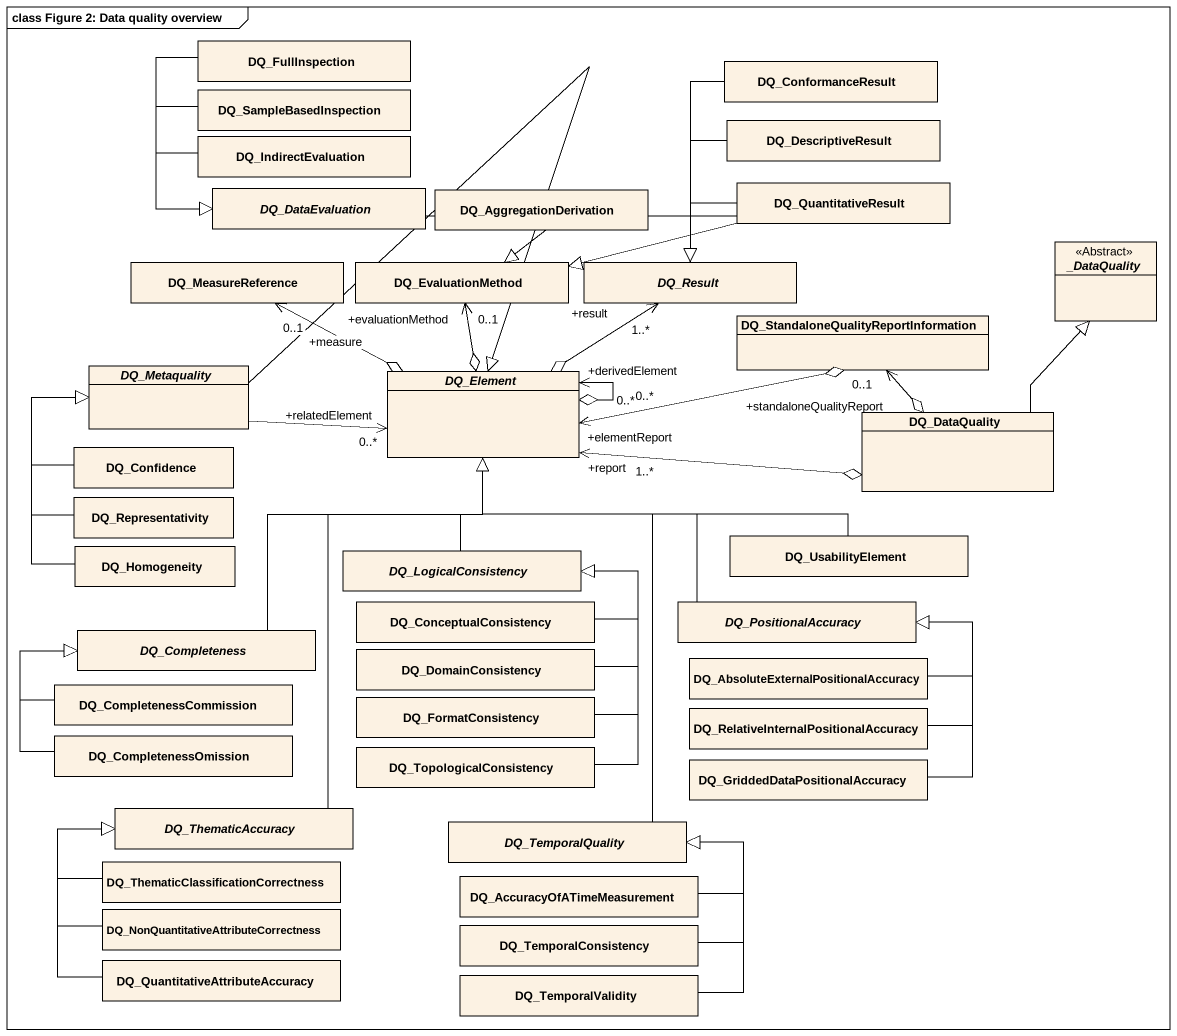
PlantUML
@startuml
mainframe class Figure 2: Data quality overview
hide circle
hide empty members
class DQ_FullInspection
class DQ_SampleBasedInspection
class DQ_ConformanceResult
class DQ_IndirectEvaluation
class DQ_DescriptiveResult
abstract class DQ_DataEvaluation
class DQ_AggregationDerivation
class DQ_QuantitativeResult
abstract class "_DataQuality" as DataQuality <<Abstract>>
class DQ_MeasureReference
class DQ_EvaluationMethod
abstract class DQ_Result
class "DQ_StandaloneQualityReportInformation" as DQ_StandaloneQualityReportIn
abstract class DQ_Metaquality
abstract class DQ_Element
class DQ_Confidence
class DQ_DataQuality
class DQ_Representativity
class DQ_Homogeneity
abstract class DQ_LogicalConsistency
class DQ_UsabilityElement
class DQ_ConceptualConsistency
abstract class DQ_PositionalAccuracy
abstract class DQ_Completeness
class DQ_DomainConsistency
class DQ_CompletenessCommission
class DQ_FormatConsistency
class "DQ_AbsoluteExternalPositionalAccuracy" as DQ_AbsoluteExternalPositiona
class DQ_CompletenessOmission
class DQ_TopologicalConsistency
class "DQ_RelativeInternalPositionalAccuracy" as DQ_RelativeInternalPositiona
abstract class DQ_ThematicAccuracy
class "DQ_GriddedDataPositionalAccuracy" as DQ_GriddedDataPositionalAccu
abstract class DQ_TemporalQuality
class "DQ_NonQuantitativeAttributeCorrectness" as DQ_NonQuantitativeAttributeC
class "DQ_ThematicClassificationCorrectness" as DQ_ThematicClassificationCor
class "DQ_AccuracyOfATimeMeasurement" as DQ_AccuracyOfATimeMeasuremen
class "DQ_QuantitativeAttributeAccuracy" as DQ_QuantitativeAttributeAccu
class DQ_TemporalConsistency
class DQ_TemporalValidity
DQ_FullInspection --|> DQ_DataEvaluation
DQ_SampleBasedInspection --|> DQ_DataEvaluation
DQ_ConformanceResult --|> DQ_Result
DQ_IndirectEvaluation --|> DQ_DataEvaluation
DQ_DescriptiveResult --|> DQ_Result
DQ_DataEvaluation -right-|> DQ_EvaluationMethod
DQ_AggregationDerivation --|> DQ_EvaluationMethod
DQ_QuantitativeResult -left-|> DQ_Result
DQ_StandaloneQualityReportIn o-left-> "+elementReport\n0..*" DQ_Element
DQ_Metaquality -right-|> DQ_Element
DQ_Metaquality -right-> "+relatedElement\n0..*" DQ_Element
DQ_Element o-left-> "+measure\n0..1" DQ_MeasureReference
DQ_Element o-up-> "+evaluationMethod\n0..1" DQ_EvaluationMethod
DQ_Element o-up-> "+result\n1..*" DQ_Result
DQ_Element o--> "+derivedElement\n0..*" DQ_Element
DQ_Confidence -up-|> DQ_Metaquality
DQ_DataQuality -up-|> DataQuality
DQ_DataQuality o-up-> "+standaloneQualityReport\n0..1" DQ_StandaloneQualityReportIn
DQ_DataQuality o-left-> "+report\n1..*" DQ_Element
DQ_Representativity -up-|> DQ_Metaquality
DQ_Homogeneity -up-|> DQ_Metaquality
DQ_LogicalConsistency -up-|> DQ_Element
DQ_UsabilityElement -left-|> DQ_Element
DQ_ConceptualConsistency -up-|> DQ_LogicalConsistency
DQ_PositionalAccuracy -up-|> DQ_Element
DQ_Completeness -up-|> DQ_Element
DQ_DomainConsistency -up-|> DQ_LogicalConsistency
DQ_CompletenessCommission -up-|> DQ_Completeness
DQ_FormatConsistency -up-|> DQ_LogicalConsistency
DQ_AbsoluteExternalPositiona -up-|> DQ_PositionalAccuracy
DQ_CompletenessOmission -up-|> DQ_Completeness
DQ_TopologicalConsistency -up-|> DQ_LogicalConsistency
DQ_RelativeInternalPositiona -up-|> DQ_PositionalAccuracy
DQ_ThematicAccuracy -up-|> DQ_Element
DQ_GriddedDataPositionalAccu -up-|> DQ_PositionalAccuracy
DQ_TemporalQuality -up-|> DQ_Element
DQ_NonQuantitativeAttributeC -up-|> DQ_ThematicAccuracy
DQ_ThematicClassificationCor -up-|> DQ_ThematicAccuracy
DQ_AccuracyOfATimeMeasuremen -up-|> DQ_TemporalQuality
DQ_QuantitativeAttributeAccu -up-|> DQ_ThematicAccuracy
DQ_TemporalConsistency -up-|> DQ_TemporalQuality
DQ_TemporalValidity -up-|> DQ_TemporalQuality
@enduml
